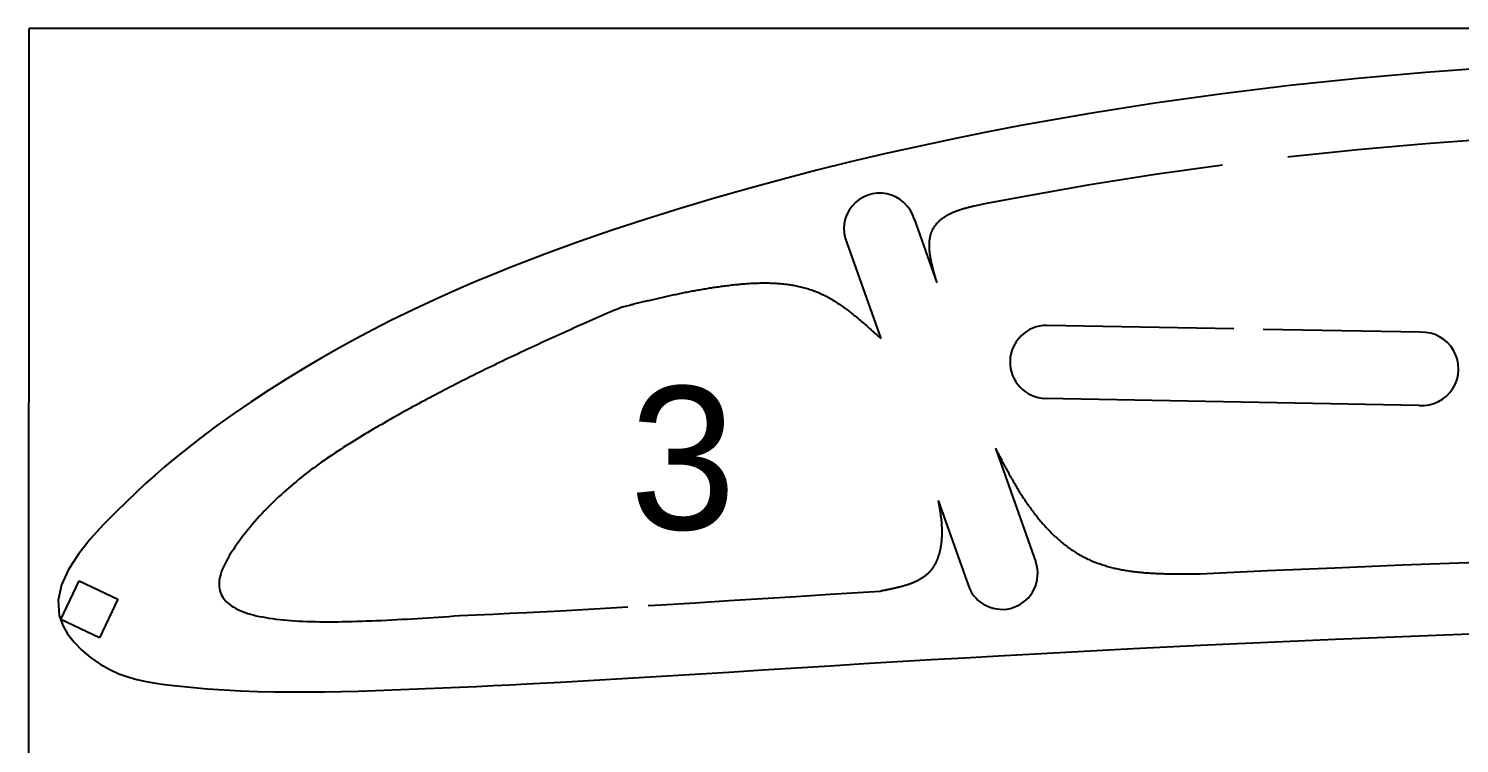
# Model space of a CAD drawing. Header units: millimetres. Extents: x 86 to 1086, y 46 to 146.
# Drawn here: x 85.6 to 185.5, y 96.3 to 146.3 of the extents above; entities that cross this region are included whole.
import ezdxf

# ---------------------------------------------------------------- set-up
doc = ezdxf.new("R2010")
doc.units = ezdxf.units.MM
doc.layers.add('7', color=7, linetype='Continuous')
doc.styles.add('样式_4', font='txt', dxfattribs={"height": 10})

msp = doc.modelspace()

# ---------------------------------------------------------------- linework, layer by layer
for p in [(85.551, 46.309), (1085.551, 146.309)]:
    msp.add_line(p, (85.581, 146.309))
at = {"color": 2}
for p, q in [((147.434, 133.001), (149.02, 128.524)), ((142.726, 131.334), (145.103, 124.623)), ((169.77, 125.31), (156.716, 125.548)), ((182.824, 125.072), (171.838, 125.272)), ((182.731, 119.952), (156.622, 120.429)), ((153.116, 116.96), (155.94, 108.988)), ((149.113, 113.3), (151.231, 107.32))]:
    msp.add_line(p, q, dxfattribs=at)
at = {"color": 0}
for p, q in [((87.793, 104.979), (89.083, 107.687)), ((89.083, 107.687), (91.791, 106.397)), ((91.791, 106.397), (90.501, 103.689)), ((90.501, 103.689), (87.793, 104.979))]:
    msp.add_line(p, q, dxfattribs=at)
at = {"color": 2}
for points in [[(151.629, 133.885, 0), (151.589, 133.877, 0), (151.559, 133.868, 0), (151.519, 133.859, 0), (151.479, 133.851, 0), (151.449, 133.842, 0), (151.409, 133.833, 0), (151.379, 133.824, 0), (151.339, 133.816, 0), (151.299, 133.807, 0), (151.269, 133.798, 0), (151.229, 133.789, 0), (151.199, 133.78, 0), (151.159, 133.77, 0), (151.129, 133.761, 0), (151.089, 133.752, 0), (151.049, 133.742, 0), (151.019, 133.733, 0), (150.979, 133.723, 0), (150.949, 133.713, 0), (150.909, 133.703, 0), (150.879, 133.693, 0), (150.839, 133.682, 0), (150.799, 133.672, 0), (150.769, 133.661, 0), (150.729, 133.65, 0), (150.699, 133.639, 0), (150.659, 133.628, 0), (150.629, 133.617, 0), (150.589, 133.605, 0), (150.559, 133.593, 0), (150.519, 133.581, 0), (150.489, 133.569, 0), (150.449, 133.556, 0), (150.419, 133.543, 0), (150.379, 133.53, 0), (150.349, 133.517, 0), (150.309, 133.503, 0), (150.279, 133.489, 0), (150.239, 133.475, 0), (150.209, 133.461, 0), (150.169, 133.446, 0), (150.139, 133.431, 0), (150.099, 133.416, 0), (150.069, 133.4, 0), (150.029, 133.384, 0), (149.999, 133.368, 0), (149.969, 133.351, 0), (149.929, 133.334, 0), (149.899, 133.317, 0), (149.859, 133.299, 0), (149.829, 133.281, 0), (149.799, 133.262, 0), (149.759, 133.244, 0), (149.729, 133.225, 0), (149.699, 133.205, 0), (149.659, 133.185, 0), (149.629, 133.165, 0), (149.599, 133.145, 0), (149.559, 133.124, 0), (149.529, 133.103, 0), (149.499, 133.082, 0), (149.469, 133.06, 0), (149.439, 133.038, 0), (149.409, 133.016, 0), (149.379, 132.993, 0), (149.349, 132.971, 0), (149.319, 132.947, 0), (149.289, 132.924, 0), (149.259, 132.9, 0), (149.229, 132.876, 0), (149.199, 132.852, 0), (149.169, 132.827, 0), (149.149, 132.802, 0), (149.119, 132.777, 0), (149.089, 132.751, 0), (149.069, 132.725, 0), (149.039, 132.699, 0), (149.019, 132.673, 0), (148.989, 132.646, 0), (148.969, 132.619, 0), (148.949, 132.592, 0), (148.929, 132.565, 0), (148.899, 132.537, 0), (148.879, 132.509, 0), (148.859, 132.481, 0), (148.839, 132.453, 0), (148.819, 132.424, 0), (148.799, 132.395, 0), (148.789, 132.366, 0), (148.769, 132.336, 0), (148.749, 132.307, 0), (148.729, 132.277, 0), (148.719, 132.246, 0), (148.699, 132.216, 0), (148.689, 132.185, 0), (148.669, 132.154, 0), (148.659, 132.123, 0), (148.649, 132.092, 0), (148.639, 132.06, 0), (148.619, 132.029, 0), (148.609, 131.997, 0), (148.599, 131.965, 0), (148.589, 131.932, 0), (148.579, 131.899, 0), (148.569, 131.867, 0), (148.559, 131.834, 0), (148.549, 131.8, 0), (148.549, 131.767, 0), (148.539, 131.733, 0), (148.529, 131.699, 0), (148.529, 131.665, 0), (148.519, 131.631, 0), (148.509, 131.597, 0), (148.509, 131.562, 0), (148.509, 131.527, 0), (148.499, 131.492, 0), (148.499, 131.457, 0), (148.489, 131.422, 0), (148.489, 131.386, 0), (148.489, 131.35, 0), (148.489, 131.315, 0), (148.479, 131.279, 0), (148.479, 131.242, 0), (148.479, 131.206, 0), (148.479, 131.17, 0), (148.479, 131.133, 0), (148.479, 131.096, 0), (148.479, 131.059, 0), (148.479, 131.022, 0), (148.489, 130.985, 0), (148.489, 130.947, 0), (148.489, 130.91, 0), (148.489, 130.872, 0), (148.489, 130.834, 0), (148.499, 130.796, 0), (148.499, 130.758, 0), (148.509, 130.72, 0), (148.509, 130.681, 0), (148.509, 130.643, 0), (148.519, 130.604, 0), (148.519, 130.565, 0), (148.529, 130.526, 0), (148.529, 130.487, 0), (148.539, 130.448, 0), (148.549, 130.409, 0), (148.549, 130.37, 0), (148.559, 130.33, 0), (148.569, 130.291, 0), (148.569, 130.251, 0), (148.579, 130.211, 0), (148.589, 130.171, 0), (148.599, 130.131, 0), (148.599, 130.091, 0), (148.609, 130.051, 0), (148.619, 130.011, 0), (148.629, 129.971, 0), (148.639, 129.93, 0), (148.649, 129.89, 0), (148.659, 129.849, 0), (148.669, 129.808, 0), (148.679, 129.768, 0), (148.689, 129.727, 0), (148.699, 129.686, 0), (148.709, 129.645, 0), (148.719, 129.604, 0), (148.729, 129.563, 0), (148.739, 129.522, 0), (148.749, 129.481, 0), (148.759, 129.44, 0), (148.769, 129.398, 0), (148.779, 129.357, 0), (148.789, 129.316, 0), (148.799, 129.274, 0), (148.819, 129.233, 0), (148.829, 129.191, 0), (148.839, 129.15, 0), (148.849, 129.108, 0), (148.859, 129.066, 0), (148.869, 129.025, 0), (148.889, 128.983, 0), (148.899, 128.941, 0), (148.909, 128.9, 0), (148.919, 128.858, 0), (148.939, 128.816, 0), (148.949, 128.774, 0), (148.959, 128.733, 0), (148.969, 128.691, 0), (148.979, 128.649, 0), (148.999, 128.607, 0), (149.009, 128.565, 0), (149.019, 128.524, 0)], [(127.069, 126.856, 0), (127.169, 126.879, 0), (127.269, 126.903, 0), (127.369, 126.927, 0), (127.459, 126.95, 0), (127.559, 126.974, 0), (127.659, 126.998, 0), (127.749, 127.021, 0), (127.849, 127.045, 0), (127.949, 127.068, 0), (128.039, 127.092, 0), (128.139, 127.115, 0), (128.239, 127.139, 0), (128.339, 127.162, 0), (128.429, 127.185, 0), (128.529, 127.209, 0), (128.629, 127.232, 0), (128.719, 127.255, 0), (128.819, 127.278, 0), (128.919, 127.301, 0), (129.019, 127.324, 0), (129.109, 127.347, 0), (129.209, 127.37, 0), (129.309, 127.392, 0), (129.409, 127.415, 0), (129.499, 127.437, 0), (129.599, 127.46, 0), (129.699, 127.482, 0), (129.799, 127.504, 0), (129.889, 127.526, 0), (129.989, 127.548, 0), (130.089, 127.57, 0), (130.189, 127.592, 0), (130.289, 127.613, 0), (130.379, 127.635, 0), (130.479, 127.656, 0), (130.579, 127.677, 0), (130.679, 127.698, 0), (130.779, 127.719, 0), (130.869, 127.74, 0), (130.969, 127.761, 0), (131.069, 127.781, 0), (131.169, 127.801, 0), (131.269, 127.821, 0), (131.369, 127.841, 0), (131.469, 127.861, 0), (131.569, 127.88, 0), (131.669, 127.9, 0), (131.769, 127.919, 0), (131.859, 127.938, 0), (131.959, 127.957, 0), (132.059, 127.975, 0), (132.159, 127.994, 0), (132.259, 128.012, 0), (132.359, 128.03, 0), (132.459, 128.047, 0), (132.559, 128.065, 0), (132.659, 128.082, 0), (132.769, 128.099, 0), (132.869, 128.116, 0), (132.969, 128.133, 0), (133.069, 128.149, 0), (133.169, 128.165, 0), (133.269, 128.181, 0), (133.369, 128.197, 0), (133.469, 128.212, 0), (133.569, 128.227, 0), (133.679, 128.242, 0), (133.779, 128.256, 0), (133.879, 128.271, 0), (133.979, 128.285, 0), (134.079, 128.298, 0), (134.189, 128.312, 0), (134.289, 128.325, 0), (134.389, 128.338, 0), (134.489, 128.35, 0), (134.599, 128.363, 0), (134.699, 128.374, 0), (134.799, 128.386, 0), (134.909, 128.397, 0), (135.009, 128.408, 0), (135.109, 128.418, 0), (135.219, 128.428, 0), (135.319, 128.438, 0), (135.429, 128.447, 0), (135.529, 128.455, 0), (135.629, 128.463, 0), (135.739, 128.471, 0), (135.839, 128.478, 0), (135.939, 128.485, 0), (136.049, 128.491, 0), (136.149, 128.496, 0), (136.259, 128.501, 0), (136.359, 128.505, 0), (136.459, 128.509, 0), (136.569, 128.512, 0), (136.669, 128.514, 0), (136.769, 128.516, 0), (136.879, 128.517, 0), (136.979, 128.517, 0), (137.079, 128.517, 0), (137.189, 128.516, 0), (137.289, 128.514, 0), (137.389, 128.512, 0), (137.489, 128.508, 0), (137.599, 128.504, 0), (137.699, 128.499, 0), (137.799, 128.493, 0), (137.899, 128.487, 0), (137.999, 128.479, 0), (138.099, 128.471, 0), (138.209, 128.462, 0), (138.309, 128.452, 0), (138.409, 128.441, 0), (138.509, 128.429, 0), (138.609, 128.416, 0), (138.709, 128.402, 0), (138.799, 128.387, 0), (138.899, 128.371, 0), (138.999, 128.355, 0), (139.099, 128.337, 0), (139.199, 128.318, 0), (139.299, 128.298, 0), (139.389, 128.277, 0), (139.489, 128.255, 0), (139.589, 128.231, 0), (139.679, 128.207, 0), (139.779, 128.182, 0), (139.869, 128.155, 0), (139.969, 128.127, 0), (140.059, 128.098, 0), (140.149, 128.068, 0), (140.249, 128.036, 0), (140.339, 128.004, 0), (140.429, 127.97, 0), (140.519, 127.935, 0), (140.609, 127.898, 0), (140.699, 127.861, 0), (140.789, 127.822, 0), (140.879, 127.782, 0), (140.969, 127.74, 0), (141.059, 127.698, 0), (141.149, 127.655, 0), (141.239, 127.61, 0), (141.329, 127.564, 0), (141.409, 127.518, 0), (141.499, 127.47, 0), (141.579, 127.421, 0), (141.669, 127.372, 0), (141.759, 127.321, 0), (141.839, 127.269, 0), (141.929, 127.217, 0), (142.009, 127.163, 0), (142.089, 127.109, 0), (142.179, 127.054, 0), (142.259, 126.998, 0), (142.339, 126.941, 0), (142.419, 126.884, 0), (142.509, 126.825, 0), (142.589, 126.766, 0), (142.669, 126.707, 0), (142.749, 126.646, 0), (142.829, 126.585, 0), (142.909, 126.523, 0), (142.989, 126.461, 0), (143.069, 126.398, 0), (143.149, 126.335, 0), (143.229, 126.27, 0), (143.309, 126.206, 0), (143.389, 126.141, 0), (143.469, 126.075, 0), (143.549, 126.009, 0), (143.629, 125.942, 0), (143.709, 125.875, 0), (143.789, 125.808, 0), (143.869, 125.74, 0), (143.939, 125.672, 0), (144.019, 125.603, 0), (144.099, 125.535, 0), (144.179, 125.466, 0), (144.249, 125.396, 0), (144.329, 125.327, 0), (144.409, 125.257, 0), (144.489, 125.187, 0), (144.559, 125.117, 0), (144.639, 125.046, 0), (144.719, 124.976, 0), (144.799, 124.905, 0), (144.869, 124.835, 0), (144.949, 124.764, 0), (145.029, 124.693, 0), (145.099, 124.622, 0)], [(153.119, 116.96, 0), (153.159, 116.876, 0), (153.199, 116.791, 0), (153.249, 116.707, 0), (153.289, 116.623, 0), (153.339, 116.539, 0), (153.379, 116.455, 0), (153.419, 116.371, 0), (153.469, 116.287, 0), (153.509, 116.203, 0), (153.559, 116.119, 0), (153.599, 116.035, 0), (153.639, 115.951, 0), (153.689, 115.867, 0), (153.729, 115.783, 0), (153.779, 115.7, 0), (153.819, 115.616, 0), (153.869, 115.533, 0), (153.909, 115.449, 0), (153.959, 115.366, 0), (153.999, 115.283, 0), (154.049, 115.199, 0), (154.089, 115.116, 0), (154.139, 115.033, 0), (154.189, 114.951, 0), (154.229, 114.868, 0), (154.279, 114.785, 0), (154.329, 114.703, 0), (154.369, 114.621, 0), (154.419, 114.539, 0), (154.469, 114.457, 0), (154.519, 114.375, 0), (154.569, 114.293, 0), (154.619, 114.211, 0), (154.659, 114.13, 0), (154.709, 114.049, 0), (154.759, 113.968, 0), (154.809, 113.887, 0), (154.859, 113.806, 0), (154.909, 113.726, 0), (154.969, 113.646, 0), (155.019, 113.565, 0), (155.069, 113.486, 0), (155.119, 113.406, 0), (155.169, 113.326, 0), (155.229, 113.247, 0), (155.279, 113.168, 0), (155.339, 113.089, 0), (155.389, 113.011, 0), (155.439, 112.933, 0), (155.499, 112.855, 0), (155.559, 112.777, 0), (155.609, 112.699, 0), (155.669, 112.622, 0), (155.729, 112.545, 0), (155.789, 112.468, 0), (155.839, 112.392, 0), (155.899, 112.316, 0), (155.959, 112.24, 0), (156.019, 112.164, 0), (156.079, 112.089, 0), (156.139, 112.014, 0), (156.209, 111.94, 0), (156.269, 111.865, 0), (156.329, 111.792, 0), (156.389, 111.719, 0), (156.459, 111.646, 0), (156.519, 111.573, 0), (156.589, 111.501, 0), (156.649, 111.43, 0), (156.719, 111.359, 0), (156.779, 111.289, 0), (156.849, 111.219, 0), (156.919, 111.15, 0), (156.989, 111.081, 0), (157.049, 111.013, 0), (157.119, 110.945, 0), (157.189, 110.878, 0), (157.259, 110.812, 0), (157.329, 110.747, 0), (157.399, 110.682, 0), (157.469, 110.617, 0), (157.549, 110.554, 0), (157.619, 110.491, 0), (157.689, 110.429, 0), (157.759, 110.368, 0), (157.839, 110.307, 0), (157.909, 110.248, 0), (157.989, 110.189, 0), (158.059, 110.131, 0), (158.139, 110.073, 0), (158.209, 110.017, 0), (158.289, 109.961, 0), (158.369, 109.907, 0), (158.439, 109.853, 0), (158.519, 109.8, 0), (158.599, 109.749, 0), (158.679, 109.698, 0), (158.759, 109.648, 0), (158.839, 109.599, 0), (158.919, 109.551, 0), (158.999, 109.504, 0), (159.079, 109.458, 0), (159.159, 109.413, 0), (159.239, 109.37, 0), (159.319, 109.327, 0), (159.409, 109.285, 0), (159.489, 109.244, 0), (159.569, 109.205, 0), (159.659, 109.166, 0), (159.739, 109.128, 0), (159.829, 109.091, 0), (159.909, 109.055, 0), (159.999, 109.02, 0), (160.079, 108.986, 0), (160.169, 108.953, 0), (160.249, 108.921, 0), (160.339, 108.889, 0), (160.429, 108.859, 0), (160.519, 108.829, 0), (160.599, 108.8, 0), (160.689, 108.772, 0), (160.779, 108.745, 0), (160.869, 108.718, 0), (160.959, 108.693, 0), (161.049, 108.668, 0), (161.139, 108.644, 0), (161.229, 108.62, 0), (161.319, 108.598, 0), (161.409, 108.576, 0), (161.499, 108.555, 0), (161.589, 108.535, 0), (161.679, 108.515, 0), (161.779, 108.496, 0), (161.869, 108.478, 0), (161.959, 108.46, 0), (162.049, 108.443, 0), (162.149, 108.427, 0), (162.239, 108.411, 0), (162.329, 108.396, 0), (162.429, 108.381, 0), (162.519, 108.367, 0), (162.619, 108.354, 0), (162.709, 108.341, 0), (162.809, 108.329, 0), (162.899, 108.318, 0), (162.999, 108.307, 0), (163.089, 108.296, 0), (163.189, 108.286, 0), (163.279, 108.276, 0), (163.379, 108.267, 0), (163.479, 108.259, 0), (163.569, 108.251, 0), (163.669, 108.243, 0), (163.769, 108.236, 0), (163.859, 108.229, 0), (163.959, 108.223, 0), (164.059, 108.217, 0), (164.159, 108.211, 0), (164.249, 108.206, 0), (164.349, 108.201, 0), (164.449, 108.197, 0), (164.549, 108.193, 0), (164.649, 108.189, 0), (164.749, 108.186, 0), (164.839, 108.183, 0), (164.939, 108.18, 0), (165.039, 108.177, 0), (165.139, 108.175, 0), (165.239, 108.173, 0), (165.339, 108.172, 0), (165.439, 108.17, 0), (165.539, 108.169, 0), (165.639, 108.168, 0), (165.739, 108.167, 0), (165.839, 108.167, 0), (165.939, 108.166, 0), (166.039, 108.166, 0), (166.139, 108.166, 0), (166.239, 108.166, 0), (166.339, 108.167, 0), (166.439, 108.167, 0), (166.539, 108.167, 0), (166.639, 108.168, 0), (166.739, 108.169, 0), (166.839, 108.17, 0), (166.939, 108.17, 0), (167.039, 108.171, 0), (167.139, 108.172, 0), (167.239, 108.173, 0), (167.339, 108.174, 0), (167.439, 108.175, 0)], [(149.109, 113.3, 0), (149.119, 113.255, 0), (149.129, 113.21, 0), (149.139, 113.165, 0), (149.149, 113.12, 0), (149.159, 113.075, 0), (149.159, 113.03, 0), (149.169, 112.985, 0), (149.179, 112.94, 0), (149.189, 112.895, 0), (149.189, 112.85, 0), (149.199, 112.804, 0), (149.209, 112.759, 0), (149.219, 112.714, 0), (149.229, 112.669, 0), (149.229, 112.624, 0), (149.239, 112.579, 0), (149.249, 112.533, 0), (149.249, 112.488, 0), (149.259, 112.443, 0), (149.269, 112.397, 0), (149.269, 112.352, 0), (149.279, 112.306, 0), (149.289, 112.261, 0), (149.289, 112.215, 0), (149.299, 112.169, 0), (149.309, 112.124, 0), (149.309, 112.078, 0), (149.319, 112.032, 0), (149.319, 111.986, 0), (149.329, 111.94, 0), (149.329, 111.894, 0), (149.339, 111.848, 0), (149.339, 111.802, 0), (149.339, 111.756, 0), (149.349, 111.71, 0), (149.349, 111.663, 0), (149.359, 111.617, 0), (149.359, 111.57, 0), (149.359, 111.524, 0), (149.359, 111.477, 0), (149.369, 111.43, 0), (149.369, 111.383, 0), (149.369, 111.336, 0), (149.369, 111.289, 0), (149.369, 111.242, 0), (149.369, 111.194, 0), (149.369, 111.147, 0), (149.369, 111.1, 0), (149.369, 111.052, 0), (149.369, 111.004, 0), (149.369, 110.956, 0), (149.369, 110.908, 0), (149.369, 110.86, 0), (149.369, 110.812, 0), (149.369, 110.764, 0), (149.359, 110.716, 0), (149.359, 110.668, 0), (149.359, 110.619, 0), (149.349, 110.571, 0), (149.349, 110.522, 0), (149.339, 110.474, 0), (149.339, 110.426, 0), (149.329, 110.378, 0), (149.329, 110.329, 0), (149.319, 110.281, 0), (149.319, 110.233, 0), (149.309, 110.185, 0), (149.299, 110.137, 0), (149.289, 110.089, 0), (149.289, 110.041, 0), (149.279, 109.994, 0), (149.269, 109.946, 0), (149.259, 109.899, 0), (149.249, 109.852, 0), (149.239, 109.805, 0), (149.229, 109.758, 0), (149.219, 109.711, 0), (149.199, 109.665, 0), (149.189, 109.618, 0), (149.179, 109.573, 0), (149.169, 109.527, 0), (149.149, 109.481, 0), (149.139, 109.436, 0), (149.119, 109.391, 0), (149.109, 109.347, 0), (149.089, 109.303, 0), (149.079, 109.259, 0), (149.059, 109.215, 0), (149.039, 109.172, 0), (149.029, 109.129, 0), (149.009, 109.086, 0), (148.989, 109.044, 0), (148.969, 109.002, 0), (148.949, 108.961, 0), (148.929, 108.92, 0), (148.909, 108.88, 0), (148.889, 108.84, 0), (148.869, 108.8, 0), (148.849, 108.761, 0), (148.829, 108.722, 0), (148.799, 108.684, 0), (148.779, 108.646, 0), (148.749, 108.609, 0), (148.729, 108.573, 0), (148.699, 108.537, 0), (148.679, 108.501, 0), (148.649, 108.466, 0), (148.629, 108.432, 0), (148.599, 108.398, 0), (148.569, 108.365, 0), (148.539, 108.332, 0), (148.509, 108.3, 0), (148.479, 108.269, 0), (148.449, 108.238, 0), (148.419, 108.208, 0), (148.389, 108.178, 0), (148.359, 108.148, 0), (148.329, 108.12, 0), (148.289, 108.091, 0), (148.259, 108.064, 0), (148.229, 108.036, 0), (148.189, 108.01, 0), (148.159, 107.983, 0), (148.119, 107.958, 0), (148.089, 107.932, 0), (148.049, 107.907, 0), (148.019, 107.883, 0), (147.979, 107.859, 0), (147.939, 107.836, 0), (147.899, 107.813, 0), (147.869, 107.79, 0), (147.829, 107.768, 0), (147.789, 107.746, 0), (147.749, 107.725, 0), (147.709, 107.704, 0), (147.669, 107.683, 0), (147.629, 107.663, 0), (147.589, 107.643, 0), (147.549, 107.624, 0), (147.509, 107.605, 0), (147.459, 107.586, 0), (147.419, 107.568, 0), (147.379, 107.55, 0), (147.339, 107.532, 0), (147.289, 107.515, 0), (147.249, 107.498, 0), (147.209, 107.481, 0), (147.159, 107.465, 0), (147.119, 107.449, 0), (147.069, 107.433, 0), (147.029, 107.418, 0), (146.979, 107.403, 0), (146.939, 107.388, 0), (146.889, 107.373, 0), (146.849, 107.359, 0), (146.799, 107.345, 0), (146.749, 107.331, 0), (146.709, 107.317, 0), (146.659, 107.304, 0), (146.609, 107.291, 0), (146.569, 107.278, 0), (146.519, 107.265, 0), (146.469, 107.253, 0), (146.419, 107.24, 0), (146.369, 107.228, 0), (146.329, 107.216, 0), (146.279, 107.204, 0), (146.229, 107.193, 0), (146.179, 107.181, 0), (146.129, 107.17, 0), (146.079, 107.159, 0), (146.029, 107.148, 0), (145.979, 107.137, 0), (145.929, 107.127, 0), (145.889, 107.116, 0), (145.839, 107.105, 0), (145.789, 107.095, 0), (145.739, 107.085, 0), (145.689, 107.075, 0), (145.639, 107.065, 0), (145.589, 107.055, 0), (145.539, 107.045, 0), (145.489, 107.035, 0), (145.439, 107.025, 0), (145.389, 107.015, 0), (145.339, 107.005, 0), (145.279, 106.996, 0), (145.229, 106.986, 0), (145.179, 106.976, 0), (145.129, 106.967, 0), (145.079, 106.957, 0)]]:
    msp.add_polyline3d(points, dxfattribs=at)
at = {"color": 0}
msp.add_polyline3d([(127.069, 126.856, 0), (126.859, 126.763, 0), (126.649, 126.671, 0), (126.439, 126.579, 0), (126.229, 126.486, 0), (126.009, 126.393, 0), (125.799, 126.301, 0), (125.589, 126.208, 0), (125.379, 126.115, 0), (125.169, 126.022, 0), (124.949, 125.928, 0), (124.739, 125.835, 0), (124.529, 125.741, 0), (124.319, 125.648, 0), (124.109, 125.554, 0), (123.899, 125.46, 0), (123.689, 125.366, 0), (123.479, 125.272, 0), (123.269, 125.177, 0), (123.059, 125.083, 0), (122.849, 124.988, 0), (122.639, 124.893, 0), (122.429, 124.798, 0), (122.219, 124.703, 0), (122.009, 124.607, 0), (121.799, 124.512, 0), (121.589, 124.416, 0), (121.379, 124.32, 0), (121.169, 124.223, 0), (120.959, 124.127, 0), (120.749, 124.03, 0), (120.539, 123.934, 0), (120.329, 123.837, 0), (120.129, 123.739, 0), (119.919, 123.642, 0), (119.709, 123.544, 0), (119.499, 123.446, 0), (119.299, 123.348, 0), (119.089, 123.249, 0), (118.879, 123.151, 0), (118.679, 123.052, 0), (118.469, 122.953, 0), (118.259, 122.853, 0), (118.059, 122.754, 0), (117.849, 122.654, 0), (117.649, 122.554, 0), (117.439, 122.453, 0), (117.229, 122.352, 0), (117.029, 122.251, 0), (116.829, 122.15, 0), (116.619, 122.049, 0), (116.419, 121.947, 0), (116.209, 121.845, 0), (116.009, 121.742, 0), (115.809, 121.639, 0), (115.599, 121.536, 0), (115.399, 121.433, 0), (115.199, 121.329, 0), (114.989, 121.225, 0), (114.789, 121.121, 0), (114.589, 121.017, 0), (114.389, 120.912, 0), (114.189, 120.806, 0), (113.989, 120.701, 0), (113.789, 120.595, 0), (113.589, 120.489, 0), (113.389, 120.382, 0), (113.189, 120.275, 0), (112.989, 120.168, 0), (112.789, 120.06, 0), (112.589, 119.952, 0), (112.389, 119.844, 0), (112.189, 119.735, 0), (111.989, 119.626, 0), (111.799, 119.516, 0), (111.599, 119.406, 0), (111.399, 119.296, 0), (111.199, 119.186, 0), (111.009, 119.075, 0), (110.809, 118.963, 0), (110.619, 118.851, 0), (110.419, 118.739, 0), (110.229, 118.626, 0), (110.029, 118.513, 0), (109.839, 118.4, 0), (109.639, 118.286, 0), (109.449, 118.172, 0), (109.259, 118.057, 0), (109.059, 117.942, 0), (108.869, 117.826, 0), (108.679, 117.71, 0), (108.489, 117.593, 0), (108.299, 117.475, 0), (108.109, 117.357, 0), (107.919, 117.238, 0), (107.729, 117.118, 0), (107.539, 116.997, 0), (107.349, 116.875, 0), (107.159, 116.752, 0), (106.969, 116.628, 0), (106.789, 116.504, 0), (106.599, 116.378, 0), (106.409, 116.251, 0), (106.229, 116.122, 0), (106.039, 115.993, 0), (105.859, 115.862, 0), (105.679, 115.729, 0), (105.499, 115.596, 0), (105.309, 115.46, 0), (105.129, 115.324, 0), (104.949, 115.185, 0), (104.769, 115.045, 0), (104.589, 114.904, 0), (104.419, 114.76, 0), (104.239, 114.615, 0), (104.059, 114.468, 0), (103.889, 114.32, 0), (103.709, 114.169, 0), (103.539, 114.016, 0), (103.369, 113.862, 0), (103.199, 113.705, 0), (103.019, 113.546, 0), (102.849, 113.385, 0), (102.679, 113.222, 0), (102.519, 113.056, 0), (102.349, 112.889, 0), (102.179, 112.719, 0), (102.019, 112.546, 0), (101.849, 112.371, 0), (101.689, 112.193, 0), (101.529, 112.013, 0), (101.369, 111.831, 0), (101.209, 111.645, 0), (101.049, 111.457, 0), (100.889, 111.267, 0), (100.739, 111.073, 0), (100.579, 110.877, 0), (100.429, 110.679, 0), (100.279, 110.479, 0), (100.129, 110.279, 0), (99.989, 110.079, 0), (99.859, 109.878, 0), (99.729, 109.679, 0), (99.599, 109.481, 0), (99.489, 109.285, 0), (99.379, 109.091, 0), (99.279, 108.901, 0), (99.189, 108.714, 0), (99.109, 108.531, 0), (99.039, 108.353, 0), (98.979, 108.181, 0), (98.929, 108.013, 0), (98.899, 107.851, 0), (98.869, 107.694, 0), (98.859, 107.542, 0), (98.859, 107.395, 0), (98.869, 107.254, 0), (98.889, 107.117, 0), (98.919, 106.985, 0), (98.959, 106.857, 0), (99.009, 106.735, 0), (99.069, 106.617, 0), (99.139, 106.503, 0), (99.219, 106.394, 0), (99.299, 106.289, 0), (99.399, 106.189, 0), (99.509, 106.093, 0), (99.629, 106.001, 0), (99.749, 105.913, 0), (99.889, 105.829, 0), (100.029, 105.749, 0), (100.179, 105.673, 0), (100.339, 105.601, 0), (100.509, 105.533, 0), (100.679, 105.468, 0), (100.869, 105.407, 0), (101.059, 105.349, 0), (101.249, 105.295, 0), (101.459, 105.244, 0), (101.669, 105.196, 0), (101.889, 105.152, 0), (102.119, 105.11, 0), (102.349, 105.072, 0), (102.589, 105.037, 0), (102.829, 105.004, 0), (103.089, 104.975, 0), (103.339, 104.948, 0), (103.609, 104.924, 0), (103.879, 104.903, 0), (104.149, 104.884, 0), (104.429, 104.868, 0), (104.719, 104.854, 0), (105.009, 104.843, 0), (105.299, 104.833, 0), (105.599, 104.826, 0), (105.909, 104.821, 0), (106.219, 104.818, 0), (106.529, 104.817, 0), (106.849, 104.818, 0), (107.169, 104.821, 0), (107.489, 104.826, 0), (107.819, 104.832, 0), (108.159, 104.84, 0), (108.489, 104.849, 0), (108.829, 104.86, 0), (109.169, 104.872, 0), (109.519, 104.886, 0), (109.859, 104.901, 0), (110.209, 104.917, 0), (110.569, 104.934, 0), (110.919, 104.952, 0), (111.279, 104.971, 0), (111.639, 104.991, 0), (111.999, 105.011, 0), (112.359, 105.033, 0), (112.719, 105.055, 0), (113.079, 105.077, 0), (113.449, 105.101, 0), (113.819, 105.124, 0), (114.179, 105.148, 0), (114.549, 105.173, 0), (114.919, 105.197, 0), (115.289, 105.222, 0), (115.659, 105.246, 0)], dxfattribs=at)
at = {"color": 2}
for centre, radius, start, end in [((145.033, 132.301), 2.502, 16.25109, 202.75767), ((156.7, 122.988), 2.56, 89.64654, 268.26089), ((182.923, 122.509), 2.564, 265.70043, 92.20701), ((153.576, 108.182), 2.498, 200.1972, 18.81156)]:
    msp.add_arc(centre, radius, start, end, dxfattribs=at)
at = {"layer": '7', "linetype": 'Continuous'}
for points in [[(187.932, 143.594), (183.183, 143.246), (178.44, 142.824), (173.706, 142.329), (168.982, 141.754), (164.27, 141.098), (159.569, 140.355), (154.883, 139.524), (152.495, 139.064), (150.113, 138.581), (147.737, 138.071), (145.365, 137.539), (143, 136.98), (140.641, 136.396), (138.287, 135.786), (135.878, 135.133), (133.476, 134.45), (131.084, 133.736), (128.703, 132.989), (126.333, 132.207), (123.974, 131.388), (121.628, 130.529), (120.416, 130.069), (119.209, 129.596), (118.007, 129.111), (116.811, 128.614), (115.621, 128.103), (114.439, 127.579), (113.263, 127.04), (112.038, 126.458), (110.822, 125.86), (109.614, 125.243), (108.414, 124.609), (107.222, 123.955), (106.036, 123.282), (104.857, 122.588), (103.589, 121.815), (102.335, 121.019), (101.096, 120.203), (99.878, 119.366), (98.684, 118.512), (97.522, 117.643), (96.393, 116.758), (95.718, 116.207), (95.052, 115.646), (94.392, 115.072), (93.73, 114.478), (93.065, 113.862), (92.388, 113.215), (91.696, 112.536), (90.767, 111.588), (89.86, 110.588), (89.034, 109.549), (88.346, 108.484), (87.855, 107.407), (87.619, 106.33), (87.693, 105.266), (87.919, 104.615), (87.948, 104.563)], [(168.991, 136.754), (164.279, 136.098), (159.578, 135.355), (154.892, 134.524), (152.505, 134.064), (151.627, 133.886)], [(128.844, 105.949), (129.781, 106.006), (132.134, 106.152), (134.488, 106.3), (136.842, 106.449), (139.197, 106.596), (141.551, 106.742), (143.905, 106.886), (145.082, 106.957)], [(115.657, 105.247), (116.833, 105.299), (118.009, 105.354), (119.186, 105.41), (120.362, 105.469), (122.718, 105.592), (125.073, 105.724), (127.427, 105.863)], [(87.948, 104.562), (88.27, 103.984), (88.728, 103.384), (89.272, 102.822), (89.884, 102.309), (90.544, 101.855), (91.234, 101.468), (91.857, 101.187), (92.487, 100.96), (93.123, 100.778), (93.763, 100.634), (94.408, 100.52), (95.057, 100.428), (95.707, 100.351), (96.871, 100.232), (98.038, 100.133), (99.21, 100.054), (100.382, 99.994), (101.557, 99.95), (102.733, 99.922), (103.909, 99.909), (105.086, 99.908), (106.262, 99.921), (107.437, 99.943), (108.613, 99.974), (109.787, 100.012), (110.962, 100.054), (112.137, 100.1), (113.313, 100.147), (114.49, 100.196), (115.666, 100.247), (116.842, 100.299), (118.019, 100.354), (119.195, 100.41), (120.371, 100.469), (122.728, 100.592), (125.082, 100.724), (127.436, 100.863), (129.79, 101.006), (132.143, 101.152), (134.497, 101.3), (136.852, 101.449), (139.206, 101.596), (141.56, 101.742), (143.914, 101.887), (146.268, 102.028), (148.622, 102.168), (150.977, 102.305), (153.332, 102.439), (158.037, 102.697), (162.743, 102.943), (167.448, 103.176), (172.152, 103.394), (176.858, 103.598), (181.565, 103.789), (186.275, 103.963)]]:
    msp.add_lwpolyline(points, dxfattribs=at)
msp.add_lwpolyline([(167.438, 108.176), (172.143, 108.394), (176.849, 108.598), (181.556, 108.789), (190.131, 109.106, 0.403949), (192.057, 111.109), (192.01, 136.717, 0.431024), (189.892, 138.71), (187.941, 138.594), (183.192, 138.246), (178.449, 137.824), (173.716, 137.329), (173.545, 137.308)], format="xyb", dxfattribs=at)

# ---------------------------------------------------------------- texts
at = {"insert": (127.551, 121.279), "char_height": 10, "attachment_point": 1, "style": '样式_4'}
msp.add_mtext_dynamic_manual_height_columns('3', width=14.12343, gutter_width=50, heights=[0], dxfattribs=at)

doc.saveas('drawing.dxf')
